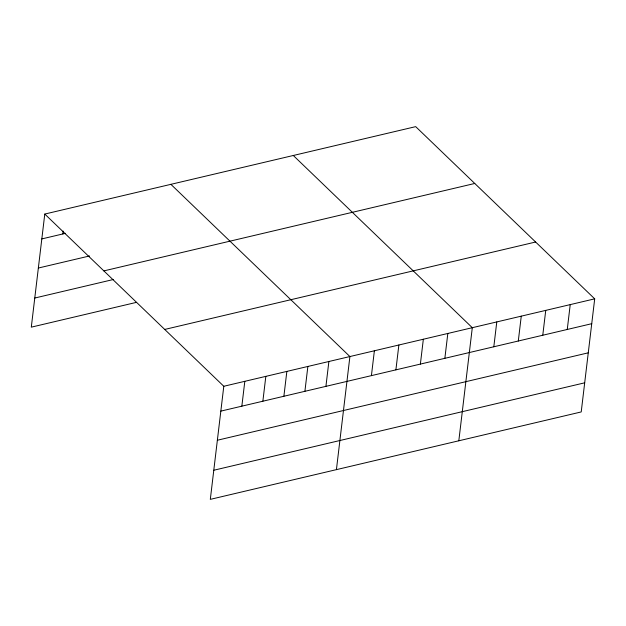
<?xml version="1.0" encoding="UTF-8"?>
<svg xmlns="http://www.w3.org/2000/svg" width="626" height="626" viewBox="0 0 626 626"><rect width="100%" height="100%" fill="white"/><g stroke="black" fill="none" stroke-linecap="round" stroke-linejoin="round"><path stroke-width="0.94" d="M44.782 214.061L223.795 386.273L210.313 499.36L581.218 411.939L594.7 298.845L415.687 126.64L44.782 214.061L31.3 327.155L136.39 302.381M62.843 233.96L63.179 231.088M241.847 406.172L244.813 381.32M262.865 401.219L265.831 376.367M283.883 396.266L286.849 371.414M304.901 391.305L307.867 366.453M325.919 386.352L328.885 361.499M336.42 469.641L349.903 356.546L170.89 184.334M371.421 375.631L374.379 350.779M395.898 369.864L398.864 345.004M420.375 364.089L423.34 339.237M444.859 358.322L447.825 333.47M458.819 440.79L472.301 327.695L293.289 155.483M493.82 346.781L496.778 321.928M518.297 341.014L521.262 316.161M542.773 335.239L545.739 310.386M567.258 329.472L570.223 304.619M41.825 238.913L65.581 233.31M38.35 268.03L89.526 255.971M103.861 270.894L474.766 183.465M34.774 298.031L113.361 279.509M164.724 329.44L535.629 242.019M223.795 386.273L594.7 298.845M220.829 411.125L591.734 323.697M217.355 440.242L588.268 352.821M213.779 470.243L584.684 382.822"/></g></svg>
